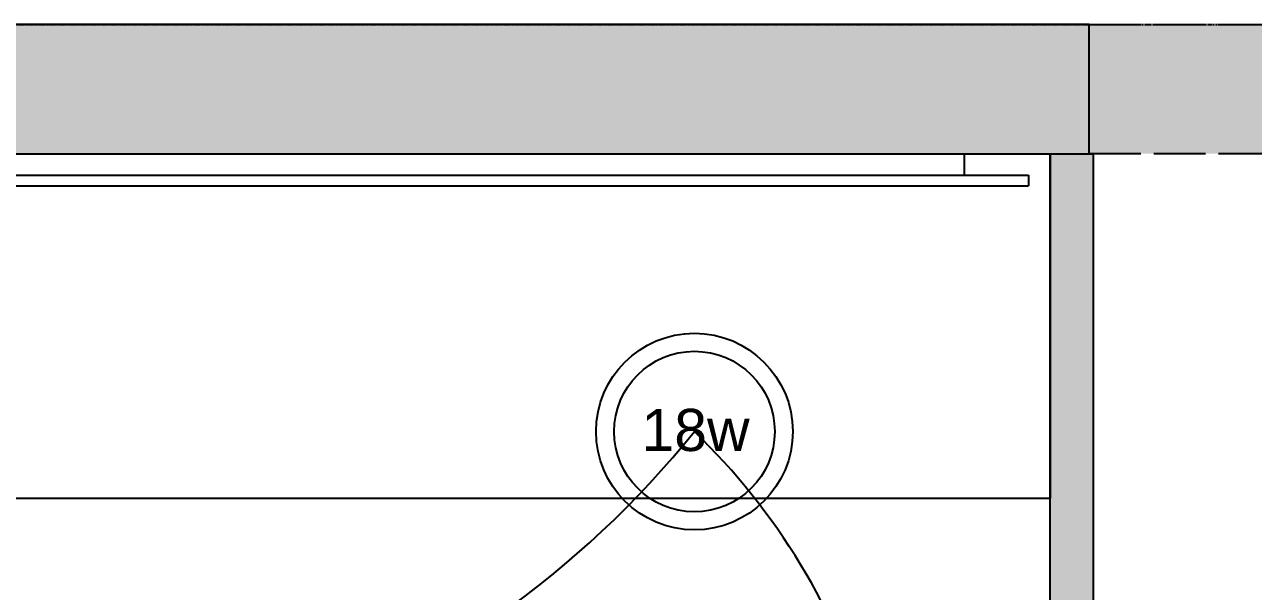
# Model space of a CAD drawing. Header units: millimetres. Extents: x 31778 to 54642, y 18502 to 28743.
# Drawn here: x 44091.4 to 44376.8, y 22222.7 to 22354.5 of the extents above; entities that cross this region are included whole.
import ezdxf

# ---------------------------------------------------------------- set-up
doc = ezdxf.new("R2010")
doc.units = ezdxf.units.MM
doc.linetypes.add('ACAD_ISO02W100', pattern=[15, 12, -3])
doc.linetypes.add('DASHED2', pattern=[0.375, 0.25, -0.125])
for name, color, linetype in [('CIRCUITS ECLAIRAGE', 1, 'Continuous'), ('MUR BAS', 7, 'Continuous'), ('Plan Archi', 8, 'Continuous')]:
    doc.layers.add(name, color=color, linetype=linetype)
doc.styles.get("Standard").update_dxf_attribs({"font": 'arial.ttf'})

# ---------------------------------------------------------------- blocks, each defined once
blk = doc.blocks.new('18w')
at = {"layer": 'MUR BAS', "color": 1}
for radius in [46.61, 38.05]:
    blk.add_circle((54837.71, -12071.17), radius, dxfattribs=at)
at = {"layer": 'MUR BAS', "color": 1, "insert": (54812.6, -12060.4), "char_height": 20, "attachment_point": 1}
blk.add_mtext_dynamic_manual_height_columns('18w', width=53.4847, gutter_width=100, heights=[0], dxfattribs=at)

msp = doc.modelspace()

# ---------------------------------------------------------------- hatches: boundary and pattern name
at = {"layer": 'Plan Archi'}
h = msp.add_hatch(color=256, dxfattribs=at)
h.dxf.hatch_style = 1
h.paths.add_polyline_path([(44338.652, 22354.456), (43643.989, 22354.456), (43643.989, 22324.456), (44338.652, 22324.456)])
at = {"layer": 'Plan Archi', "linetype": 'ACAD_ISO02W100'}
msp.add_hatch(color=256, dxfattribs=at).paths.add_polyline_path([(44338.652, 22354.456), (44605.654, 22354.456), (44605.654, 22324.456), (44338.652, 22324.456)])
at = {"layer": 'Plan Archi'}
h = msp.add_hatch(color=256, dxfattribs=at)
h.dxf.hatch_style = 1
h.paths.add_polyline_path([(44329.573, 22324.456), (44339.573, 22324.456), (44339.573, 22063.182), (44329.573, 22063.182)])

# ---------------------------------------------------------------- linework, layer by layer
at = {"layer": 'CIRCUITS ECLAIRAGE', "color": 6}
for centre, radius, start, end in [((44070.546, 22402.019), 226.542, 258.37371, 321.14393), ((44139.121, 22148.559), 154.999, 16.59475, 45.91411)]:
    msp.add_arc(centre, radius, start, end, dxfattribs=at)
at = {"layer": 'Plan Archi', "linetype": 'DASHED2'}
msp.add_line((43613.989, 22354.456), (44605.654, 22354.456), dxfattribs=at)
at = {"layer": 'Plan Archi'}
for p, q in [((44338.652, 22354.456), (43643.989, 22354.456)), ((44338.652, 22324.456), (44338.652, 22354.456)), ((43643.989, 22324.456), (44329.573, 22324.456)), ((43643.989, 22324.456), (44338.652, 22324.456)), ((43663.989, 22324.456), (44309.573, 22324.456)), ((44329.573, 22324.456), (44339.573, 22324.456)), ((44329.573, 22063.182), (44329.573, 22324.456)), ((44339.573, 22324.456), (44339.573, 22063.182)), ((43648.989, 22319.456), (44324.573, 22319.456)), ((43663.989, 22319.456), (44309.573, 22319.456)), ((43648.989, 22316.956), (44324.573, 22316.956)), ((43643.989, 22244.456), (44329.573, 22244.456))]:
    msp.add_line(p, q, dxfattribs=at)
at = {"layer": 'Plan Archi', "linetype": 'ACAD_ISO02W100'}
for p, q in [((44338.652, 22354.456), (44605.654, 22354.456)), ((44338.652, 22324.456), (44338.652, 22354.456)), ((44605.654, 22324.456), (44338.652, 22324.456))]:
    msp.add_line(p, q, dxfattribs=at)
at = {"layer": 'Plan Archi', "linetype": 'Continuous'}
for p, q in [((44309.573, 22324.456), (44309.573, 22319.456)), ((44329.573, 22324.456), (44329.573, 22244.456)), ((44324.573, 22319.456), (44324.573, 22316.956))]:
    msp.add_line(p, q, dxfattribs=at)

# ---------------------------------------------------------------- block references
at = {"layer": 'CIRCUITS ECLAIRAGE', "xscale": 0.4899999999999999, "yscale": 0.4899999999999999, "zscale": 0.4899999999999999}
msp.add_blockref('18w', (17376.481, 28174.768), dxfattribs=at)

doc.saveas('drawing.dxf')
